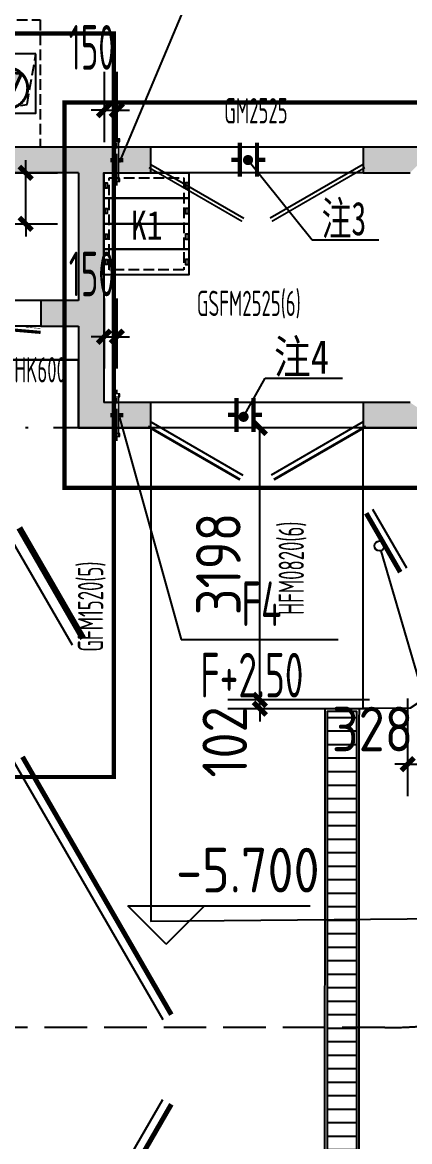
# Model space of a CAD drawing. Extents: x -473190 to 2138458, y -81875 to 2633646.
# Drawn here: x 1104498 to 1109052, y 84552 to 97711 of the extents above; entities that cross this region are included whole.
import ezdxf

# ---------------------------------------------------------------- set-up
doc = ezdxf.new("R2010")
doc.units = 0
doc.header["$LTSCALE"] = 1000
for name, pattern in [('__DASH', [0.35, 0.25, -0.1]), ('CENTER2', [1.125, 0.75, -0.125, 0.125, -0.125]), ('CONTINOUS', [0]), ('DASH', [0.35, 0.25, -0.1]), ('DOTE', [2.42, 2, -0.2, 0.02, -0.2]), ('排水', [1.1, 1, -0.1])]:
    doc.linetypes.add(name, pattern=pattern)
for name, color, linetype in [('03小品', 2, 'Continuous'), ('CASING', 1, 'Continuous'), ('CASING-TEXT', 1, 'CONTINOUS'), ('DIM_ELEV', 3, 'Continuous'), ('DIM_IDEN', 3, 'Continuous'), ('DOTE', 1, 'DOTE'), ('PUB_DIM', 3, 'Continuous'), ('PUB_HATCH', 8, 'Continuous'), ('PUB_TEXT', 7, 'Continuous'), ('RF-JSK', 9, 'Continuous'), ('RF-M', 4, 'Continuous'), ('RF-MBH', 11, 'Continuous'), ('RF-QT', 30, 'Continuous'), ('TEL_LEAD', 3, 'Continuous'), ('TEL_TEXT', 7, 'Continuous'), ('TH_TEXT', 7, 'Continuous'), ('人防电气套管', 6, 'Continuous'), ('人防通风设备', 240, 'Continuous'), ('图层1', 7, 'Continuous'), ('索引线', 252, 'Continuous'), ('设备轴线', 8, 'Continuous'), ('集水坑', 4, 'Continuous'), ('雨棚投影', 147, 'Continuous')]:
    doc.layers.add(name, color=color, linetype=linetype)
for name, color, linetype, lineweight in [('GPS-污水', 2, '排水', 40), ('人防风管', 20, 'Continuous', 13), ('预留穿墙', 1, 'CONTINOUS', 13)]:
    doc.layers.add(name, color=color, linetype=linetype, lineweight=lineweight)
doc.styles.add('_TCH_DIM_T3', font='tssdeng.shx', dxfattribs={"width": 0.564706, "bigfont": '@@@tssdchn.shx'})
doc.styles.add('_TCH_WINDOW', font='tssdeng.shx', dxfattribs={"width": 0.8, "height": 3.5, "bigfont": 'tssdchn.shx'})
doc.styles.get("Standard").update_dxf_attribs({"font": 'gbenor.shx', "bigfont": 'gbcbig.shx'})
doc.styles.add('STANDARD_T3', font='gbenor.shx', dxfattribs={"bigfont": 'gbcbig.shx'})
doc.styles.add('TYDG_01', font='', dxfattribs={"width": 0.8})
doc.styles.add('TYDG_02', font='TSSDENG', dxfattribs={"width": 0.8, "bigfont": 'TSSDCHN'})
doc.styles.add('宋体', font='', dxfattribs={"width": 0.8})
doc.styles.add('黑体', font='simhei.ttf', dxfattribs={"width": 0.65})
doc.styles.get('TYDG_01').set_extended_font_data('SimSun')
doc.styles.get('宋体').set_extended_font_data('SimSun')
doc.dimstyles.new('_TCH_ARCH&&150', dxfattribs={"dimtxt": 525, "dimasz": 150, "dimexe": 375, "dimexo": 450, "dimgap": 150, "dimtad": 1, "dimdec": 0, "dimzin": 0, "dimdsep": 46, "dimtxsty": '_TCH_DIM_T3', "dimblk": 'ARCHTICK', "dimcen": 0.09, "dimclrt": 7, "dimazin": 2, "dimtfac": 1, "dimtdec": 0, "dimtix": 1, "dimtmove": 2, "dimatfit": 3, "dimfxl": 0, "dimtolj": 1, "dimtzin": 0, "dimarcsym": 0})
doc.dimstyles.new('STANDARD&&150', dxfattribs={"dimtxt": 525, "dimasz": 150, "dimexe": 375, "dimexo": 450, "dimgap": 225, "dimtad": 1, "dimdec": 0, "dimzin": 0, "dimdsep": 46, "dimtxsty": 'STANDARD_T3', "dimblk": 'ARCHTICK', "dimcen": 0.09, "dimadec": 0, "dimazin": 0, "dimtfac": 1, "dimtdec": 0, "dimtix": 1, "dimtmove": 2, "dimatfit": 3, "dimfxl": 0, "dimtolj": 1, "dimtzin": 0, "dimarcsym": 0})

# ---------------------------------------------------------------- blocks, each defined once
blk = doc.blocks.new('$SB01_1')
h = blk.add_hatch(color=256)
h.dxf.hatch_style = 1
h.paths.add_polyline_path([(-0.381, -0.323), (0.5, 0), (-0.381, 0.323)])
h.paths.add_polyline_path([(0, 0), (0.002, 0), (0.002, 0.001), (0, 0.001)], flags=24)
h.paths.add_polyline_path([(0, -0.002), (0.003, -0.002), (0.003, -0.001), (0, -0.001)], flags=24)
h.paths.add_polyline_path([(0, -0.003), (0.003, -0.003), (0.003, -0.002), (0, -0.002)], flags=24)
for p, q in [((0.5, 0), (-0.381, 0.323)), ((-0.381, 0.323), (-0.381, -0.323)), ((0.5, 0), (-0.381, -0.323))]:
    blk.add_line(p, q)
blk.add_circle((0, 0), 0.5)
at = {"flags": 1}
for tag, p in [('UNIT', (0, 0)), ('SPEC', (0, -0.002)), ('WHAT', (0, -0.003))]:
    blk.add_attdef(tag, p, '', height=0.001, dxfattribs=at)
blk = doc.blocks.new('人防集水坑')
at = {"layer": 'GPS-污水', "linetype": '排水'}
for p, q in [((307486, 701151), (307284, 701151)), ((307486, 700451), (307284, 700451))]:
    blk.add_line(p, q, dxfattribs=at)
for centre in [(307561, 701151), (307561, 700451)]:
    blk.add_circle(centre, 75, dxfattribs=at)
at = {"layer": '集水坑', "linetype": 'DASH', "ltscale": 0.5}
blk.add_lwpolyline([(306241, 700051), (306241, 701551), (307741, 701551), (307741, 700051)], close=True, dxfattribs=at)
at = {"layer": '集水坑', "linetype": 'Continuous', "ltscale": 0.5}
for points in [[(306641, 701501), (306641, 700801), (307341, 700801), (307341, 701501)], [(306641, 700801), (306641, 700101), (307341, 700101), (307341, 700801)]]:
    blk.add_lwpolyline(points, close=True, dxfattribs=at)
at = {"layer": '集水坑', "linetype": 'DASH', "ltscale": 0.5}
for points in [[(307341, 700801), (307237, 701397), (306641, 701501)], [(307347, 700101), (307243, 700697), (306647, 700801)]]:
    blk.add_lwpolyline(points, dxfattribs=at)
at = {"layer": 'GPS-污水', "linetype": '排水', "xscale": -480.0000000000002, "yscale": 480.0000000000002, "zscale": 480.0000000000002, "rotation": 176.2535374729293}
for p in [(307045, 701164, 0), (307045, 700464, 0)]:
    blk.add_blockref('$SB01_1', p, dxfattribs=at)
blk = doc.blocks.new('A$C3672542B')
at = {"layer": '03小品'}
h = blk.add_hatch(dxfattribs=at)
h.set_pattern_fill('ANSI31', color=8, scale=100, angle=495, style=0)
h.set_pattern_definition([(180, (-564912.22, 2991488.16), (-2e-12, -158.75), [])])
h.paths.add_polyline_path([(202203.7, -94998.2), (201863.7, -94998.2), (201863.7, -101449.8), (202203.7, -101449.8)])
at = {"layer": '03小品', "color": 4}
blk.add_lwpolyline([(202233.7, -95112.8), (202233.7, -101479.8), (201833.7, -101479.8), (201834.1, -94968.2), (202234.1, -94968.2), (202233.7, -95112.8)], dxfattribs=at)
blk.add_lwpolyline([(202203.7, -95112.8), (202203.7, -101449.8), (201863.7, -101449.8), (201863.7, -94998.2), (202203.7, -94998.2)], close=True, dxfattribs=at)
at = {"layer": '集水坑', "linetype": 'Continuous', "rotation": 270}
blk.add_blockref('人防集水坑', (-503067, 219372.8), dxfattribs=at)
blk = doc.blocks.new('A$C2EE74A0F')
at = {"layer": '雨棚投影', "linetype": 'DASH', "lineweight": -3, "ltscale": 2}
blk.add_lwpolyline([(1781, -3324), (-32547, -26721, -0.150689), (-35926, -27764), (-40729, -27764)], format="xyb", dxfattribs=at)
blk = doc.blocks.new('RFJSK1')
at = {"layer": 'RF-JSK'}
for p, q in [((220418, 104411), (220418, 104351)), ((221398, 104411), (221398, 104351)), ((220418, 104111), (220418, 104051)), ((221398, 104111), (221398, 104051)), ((220418, 103811), (220418, 103751)), ((221398, 103811), (221398, 103751)), ((220418, 103511), (220418, 103451)), ((221398, 103511), (221398, 103451))]:
    blk.add_line(p, q, dxfattribs=at)
for points in [[(220408, 104531), (221408, 104531), (221408, 103331), (220408, 103331), (220408, 104531)], [(220408, 104411), (220408, 104531), (221408, 104531), (221408, 104411)], [(220408, 104411), (220448, 104411), (220448, 104351), (220408, 104351)], [(221408, 104411), (221368, 104411), (221368, 104351), (221408, 104351)], [(221408, 104351), (221408, 104231), (220408, 104231), (220408, 104351)], [(220408, 104111), (220408, 104231), (221408, 104231), (221408, 104111)], [(220408, 104111), (220448, 104111), (220448, 104051), (220408, 104051)], [(221408, 104111), (221368, 104111), (221368, 104051), (221408, 104051)], [(221408, 104051), (221408, 103931), (220408, 103931), (220408, 104051)], [(220408, 103811), (220408, 103931), (221408, 103931), (221408, 103811)], [(220408, 103811), (220448, 103811), (220448, 103751), (220408, 103751)], [(221408, 103751), (221408, 103631), (220408, 103631), (220408, 103751)], [(221408, 103811), (221368, 103811), (221368, 103751), (221408, 103751)], [(220408, 103511), (220408, 103631), (221408, 103631), (221408, 103511)], [(220408, 103511), (220448, 103511), (220448, 103451), (220408, 103451)], [(221408, 103451), (221408, 103331), (220408, 103331), (220408, 103451)], [(221408, 103511), (221368, 103511), (221368, 103451), (221408, 103451)]]:
    blk.add_lwpolyline(points, dxfattribs=at)
at = {"layer": 'RF-JSK', "linetype": '__DASH', "ltscale": 0.5}
blk.add_lwpolyline([(220468, 104471), (221348, 104471), (221348, 103391), (220468, 103391)], close=True, dxfattribs=at)
at = {"layer": 'RF-JSK', "color": 110, "style": 'TYDG_01', "width": 0.8}
blk.add_text('K1', height=339.9, dxfattribs=at).set_placement((220727, 103744))
blk = doc.blocks.new('$DorLib2D$00000191')
at = {"color": 0}
blk.add_line((-0.5, 0.15), (0.366, 0.65), dxfattribs=at)
at = {"color": 0, "const_width": 0.05}
blk.add_lwpolyline([(-0.55, 0.2366), (0.316, 0.7366)], dxfattribs=at)
blk = doc.blocks.new('$DorLib2D$00000249')
at = {"color": 0}
for points, const_width in [([(-0.504, 0.274), (0.492, 0.361)], 0.06), ([(-0.5, 0.2), (-0.254, 0.221)], 0.01), ([(-0.156, 0.23), (0.13, 0.255)], 0.01), ([(0.207, 0.262), (0.496, 0.287)], 0.01)]:
    blk.add_lwpolyline(points, dxfattribs=dict(at, const_width=const_width))
blk = doc.blocks.new('$DorLib2D$00000212')
at = {"color": 0}
for p, q in [((-0.5, 0.0417), (-0.067, 0.2917)), ((0.5, 0.0417), (0.067, 0.2917))]:
    blk.add_line(p, q, dxfattribs=at)
at = {"color": 0, "const_width": 0.00833}
for points in [[(-0.5083, 0.0561), (-0.0753, 0.3061)], [(0.5083, 0.0561), (0.0753, 0.3061)]]:
    blk.add_lwpolyline(points, dxfattribs=at)
blk = doc.blocks.new('$DorLib2D$00000207')
at = {"color": 0}
for p, q in [((-0.5, 0.0313), (-0.067, 0.2813)), ((0.5, 0.0313), (0.067, 0.2813))]:
    blk.add_line(p, q, dxfattribs=at)
at = {"color": 0, "const_width": 0.0125}
for points in [[(-0.5125, 0.0529), (-0.0795, 0.3029)], [(0.5125, 0.0529), (0.0795, 0.3029)]]:
    blk.add_lwpolyline(points, dxfattribs=at)
blk = doc.blocks.new('$DorLib2D$00000209')
at = {"color": 0}
for p, q in [((-0.5, 0.0208), (-0.0618, 0.2739)), ((0.5, 0.0208), (0.0618, 0.2739))]:
    blk.add_line(p, q, dxfattribs=at)
at = {"color": 0, "const_width": 0.00833}
for points in [[(-0.5083, 0.0353), (-0.0701, 0.2883)], [(0.5083, 0.0353), (0.0701, 0.2883)]]:
    blk.add_lwpolyline(points, dxfattribs=at)
blk = doc.blocks.new('$DorLib2D$00000196')
at = {"color": 0}
for p, q in [((-0.5, 0.357), (0.366, 0.857)), ((-0.557, -0.456), (0.309, -0.956)), ((-0.5, -0.357), (0.366, -0.857))]:
    blk.add_line(p, q, dxfattribs=at)
at = {"color": 0, "const_width": 0.0714}
blk.add_lwpolyline([(-0.557, 0.456), (0.309, 0.956)], dxfattribs=at)
blk = doc.blocks.new('afasgasg')
at = {"layer": 'PUB_HATCH'}
for points in [[(521198.2, -719660.2), (521198.2, -719460.2), (519398.2, -719460.2), (519398.2, -719660.2), (519548.2, -719760.2), (521048.2, -719760.2)], [(521348.2, -719760.2), (521898.2, -719760.2), (521898.2, -719460.2), (521198.2, -719460.2), (521198.2, -719660.2)], [(525248.2, -719460.2), (524398.2, -719460.2), (524398.2, -719760.2), (524948.2, -719760.2)], [(521198.2, -719660.2), (521048.2, -719760.2), (521048.2, -721262.7), (521148.2, -721412.7), (521348.2, -721412.7), (521348.2, -719760.2)], [(521048.2, -721262.7), (520608.2, -721262.7), (520608.2, -721562.7), (521048.2, -721562.7), (521148.2, -721412.7)], [(521148.2, -721412.7), (521048.2, -721562.7), (521048.2, -722760.2), (521348.2, -722460.2), (521348.2, -721412.7)], [(521048.2, -722760.2), (521898.2, -722760.2), (521898.2, -722460.2), (521348.2, -722460.2)], [(524948.2, -722460.2), (524398.2, -722460.2), (524398.2, -722760.2), (525098.2, -722760.2), (525098.2, -722560.2)]]:
    blk.add_hatch(color=256, dxfattribs=at).paths.add_polyline_path(points)
blk.add_lwpolyline([(521898.2, -722760.2), (521898.2, -726060.2), (521898.2, -728560.2), (526640.5, -728514.9), (540031.6, -719665.6), (538339.2, -717203.7), (524948.2, -726052.9), (524398.7, -726060.2), (524398.7, -722760.2)])
at = {"layer": 'RF-M'}
for p, q in [((524398.2, -719460.2, 300), (521898.2, -719460.2, 300)), ((524398.2, -719760.2, 300), (521898.2, -719760.2, 300)), ((520608.2, -721262.7), (519988.2, -721262.7)), ((520608.2, -721562.7), (519988.2, -721562.7)), ((519548.2, -721960.2), (521048.2, -721960.2)), ((524398.2, -722460.2, 150), (521898.2, -722460.2, 150)), ((524398.2, -722760.2, 150), (521898.2, -722760.2, 150))]:
    blk.add_line(p, q, dxfattribs=at)
at = {"layer": 'RF-QT'}
for p, q in [((521198.2, -719460.2), (519398.2, -719460.2)), ((521898.2, -719460.2), (521198.2, -719460.2)), ((521898.2, -719760.2), (521898.2, -719460.2)), ((525248.2, -719460.2), (524398.2, -719460.2)), ((524398.2, -719460.2), (524398.2, -719760.2)), ((521048.2, -719760.2), (519548.2, -719760.2)), ((521048.2, -719760.2), (521048.2, -721262.7)), ((521348.2, -719760.2), (521348.2, -721412.7)), ((521348.2, -719760.2), (521898.2, -719760.2)), ((524398.2, -719760.2), (524948.2, -719760.2)), ((521048.2, -721262.7), (520608.2, -721262.7)), ((520608.2, -721262.7), (520608.2, -721562.7)), ((521348.2, -721412.7), (521348.2, -722460.2)), ((520608.2, -721562.7), (521048.2, -721562.7)), ((521048.2, -721562.7), (521048.2, -722760.2)), ((521898.2, -722460.2), (521348.2, -722460.2)), ((521898.2, -722760.2), (521898.2, -722460.2)), ((524948.2, -722460.2), (524398.2, -722460.2)), ((524398.2, -722460.2), (524398.2, -722760.2)), ((521048.2, -722760.2), (521898.2, -722760.2)), ((524398.2, -722760.2), (525098.2, -722760.2))]:
    blk.add_line(p, q, dxfattribs=at)
at = {"layer": 'RF-JSK', "linetype": 'ByBlock'}
blk.add_blockref('RFJSK1', (300940, -824290.8), dxfattribs=at)
at = {"layer": 'RF-M'}
ref = blk.add_blockref('$DorLib2D$00000209', (523148.2, -719610.2), dxfattribs=dict(at, xscale=-2500, yscale=2500, zscale=300, rotation=180.0000000000377))
ref.add_attrib('A', 'GM2525', (522763.7, -719179.1), dxfattribs={"layer": 'RF-MBH', "height": 297.5, "style": '_TCH_WINDOW', "width": 0.564706})
ref = blk.add_blockref('$DorLib2D$00000207', (523148.2, -722610.2), dxfattribs=dict(at, xscale=-2500, yscale=2500, zscale=300, rotation=180))
ref.add_attrib('A', 'GSFM2525(6)', (522441.7, -721444.2), dxfattribs={"layer": 'RF-MBH', "height": 297.5, "style": '_TCH_WINDOW', "width": 0.564706})
ref = blk.add_blockref('$DorLib2D$00000249', (520298.2, -721412.7), dxfattribs=dict(at, xscale=-620, yscale=620, zscale=300, rotation=180))
ref.add_attrib('A', 'HK600', (520294.3, -722224.7), dxfattribs={"layer": 'RF-MBH', "height": 297.5, "style": '_TCH_WINDOW', "width": 0.564706})
ref = blk.add_blockref('$DorLib2D$00000196', (525198.2, -724010.2), dxfattribs=dict(at, xscale=800, yscale=800, zscale=500, rotation=90))
ref.add_attrib('A', 'HFM0820(6)', (523700.3, -724956.3), dxfattribs={"layer": 'RF-MBH', "height": 297.5, "rotation": 90, "style": '_TCH_WINDOW', "width": 0.564706})
ref = blk.add_blockref('$DorLib2D$00000191', (519998.2, -724760.2), dxfattribs=dict(at, xscale=1500, yscale=1500, zscale=300, rotation=270))
ref.add_attrib('A', 'GFM1520(5)', (521339.9, -725390.2), dxfattribs={"layer": 'RF-MBH', "height": 297.5, "rotation": 90, "style": '_TCH_WINDOW', "width": 0.564706})
ref = blk.add_blockref('$DorLib2D$00000212', (519998.2, -730185.2), dxfattribs=dict(at, xscale=-7000, yscale=7000, zscale=300, rotation=270))
ref.add_attrib('A', 'GHSFM7022(5)', (519944.6, -731333.8), dxfattribs={"layer": 'RF-MBH', "height": 446.25, "rotation": 90, "style": '_TCH_WINDOW', "width": 0.564706})
blk = doc.blocks.new('TG11')
at = {"layer": '人防电气套管', "const_width": 50}
for points in [[(150, 200), (150, 100)], [(350, 100), (-50, 100)], [(350, -100), (-50, -100)], [(150, -100), (150, -200)]]:
    blk.add_lwpolyline(points, dxfattribs=at)
at = {"layer": '人防电气套管'}
blk.add_circle((150, 0), 0.00936, dxfattribs=at)
blk = doc.blocks.new('A$C1A97502D')
at = {"layer": 'TEL_LEAD'}
for p, q in [((-14305, -68850), (-13549, -69787)), ((-13549, -69787), (-12766, -69787)), ((-14357, -71869), (-14104, -71415)), ((-14104, -71415), (-13195, -71415))]:
    blk.add_line(p, q, dxfattribs=at)
at = {"layer": 'TEL_LEAD', "const_width": 60}
for points in [[(-14324, -68827, 1), (-14286, -68873, 1)], [(-14372, -71895, 1), (-14343, -71843, 1)]]:
    blk.add_lwpolyline(points, format="xyb", close=True, dxfattribs=at)
at = {"layer": '人防电气套管', "rotation": 90}
for p in [(-14300, -68997), (-14341, -71997)]:
    blk.add_blockref('TG11', p, dxfattribs=at)
at = {"layer": 'TEL_TEXT'}
for s, height, style, width, p in [('注3', 394.3, '黑体', 0.65, (-13439, -69734)), ('注4', 396.5, '宋体', 0.8, (-14000, -71362))]:
    blk.add_text(s, height=height, dxfattribs=dict(at, style=style, width=width)).set_placement(p)
blk = doc.blocks.new('A$C288438C9')
at = {"layer": '人防通风设备', "const_width": 50}
for points in [[(50, 300), (0, 300)], [(100, 300), (150, 300)]]:
    blk.add_lwpolyline(points, dxfattribs=at)
at = {"layer": '人防风管'}
for p, q in [((50, 50), (50, 550)), ((100, 50), (100, 550))]:
    blk.add_line(p, q, dxfattribs=at)
for points in [[(40, 515), (110, 515), (110, 550), (40, 550)], [(40, 50), (110, 50), (110, 85), (40, 85)]]:
    blk.add_lwpolyline(points, close=True, dxfattribs=at)
at = {"layer": '设备轴线', "linetype": 'CENTER2', "ltscale": 0.5}
blk.add_line((75, 0), (75, 600), dxfattribs=at)
blk = doc.blocks.new('_ArchTick')
at = {"color": 0, "linetype": 'ByBlock', "const_width": 0.4}
blk.add_lwpolyline([(-0.5, -0.5), (0.5, 0.5)], dxfattribs=at)
blk = doc.blocks.new('*D5882')
at = {"layer": 'CASING-TEXT', "color": 0, "lineweight": -2, "transparency": 16777216}
for p, q in [((-15322, -63700), (-15322, -63550)), ((-15770, -63700), (-14947, -63700)), ((-15322, -64300), (-15322, -63700)), ((-15770, -64300), (-14947, -64300)), ((-15322, -64300), (-15322, -64450))]:
    blk.add_line(p, q, dxfattribs=at)
at = {"layer": 'Defpoints', "color": 0, "transparency": 16777216}
for p in [(-16220, -63700), (-15322, -63700), (-16220, -64300)]:
    blk.add_point(p, dxfattribs=at)
at = {"layer": 'CASING-TEXT', "color": 0, "lineweight": -2, "transparency": 16777216, "xscale": 150, "yscale": 150, "zscale": 150}
for p, rotation in [((-15322, -63700), 270), ((-15322, -64300), 90)]:
    blk.add_blockref('_ArchTick', p, dxfattribs=dict(at, rotation=rotation))
at = {"layer": 'CASING-TEXT', "color": 7, "transparency": 16777216, "insert": (-15734, -64000), "char_height": 525, "attachment_point": 5, "rotation": 90, "style": '_TCH_DIM_T3'}
blk.add_mtext('\\A1;600', dxfattribs=at)
blk = doc.blocks.new('*D5921')
at = {"layer": 'CASING-TEXT', "color": 0, "lineweight": -2, "transparency": 16777216}
for p, q in [((-14400, -62513), (-14400, -63338)), ((-14250, -62513), (-14250, -63338)), ((-14400, -62963), (-14550, -62963)), ((-14400, -62963), (-14250, -62963)), ((-14250, -62963), (-14100, -62963))]:
    blk.add_line(p, q, dxfattribs=at)
at = {"layer": 'Defpoints', "color": 0, "transparency": 16777216}
for p in [(-14400, -62063), (-14250, -62063), (-14250, -62963)]:
    blk.add_point(p, dxfattribs=at)
at = {"layer": 'CASING-TEXT', "color": 0, "lineweight": -2, "transparency": 16777216, "xscale": 150, "yscale": 150, "zscale": 150}
blk.add_blockref('_ArchTick', (-14400, -62963), dxfattribs=at)
at = {"layer": 'CASING-TEXT', "color": 0, "lineweight": -2, "transparency": 16777216, "xscale": 150, "yscale": 150, "zscale": 150, "rotation": 180}
blk.add_blockref('_ArchTick', (-14250, -62963), dxfattribs=at)
at = {"layer": 'CASING-TEXT', "color": 7, "transparency": 16777216, "insert": (-14544, -62225), "char_height": 525, "attachment_point": 5, "style": '_TCH_DIM_T3'}
blk.add_mtext('\\A1;150', dxfattribs=at)
blk = doc.blocks.new('*D5922')
at = {"layer": 'CASING-TEXT', "color": 0, "lineweight": -2, "transparency": 16777216}
for p, q in [((-14400, -65177), (-14400, -66002)), ((-14250, -65177), (-14250, -66002)), ((-14400, -65627), (-14550, -65627)), ((-14400, -65627), (-14250, -65627)), ((-14250, -65627), (-14100, -65627))]:
    blk.add_line(p, q, dxfattribs=at)
at = {"layer": 'Defpoints', "color": 0, "transparency": 16777216}
for p in [(-14400, -64727), (-14250, -64727), (-14250, -65627)]:
    blk.add_point(p, dxfattribs=at)
at = {"layer": 'CASING-TEXT', "color": 0, "lineweight": -2, "transparency": 16777216, "xscale": 150, "yscale": 150, "zscale": 150}
blk.add_blockref('_ArchTick', (-14400, -65627), dxfattribs=at)
at = {"layer": 'CASING-TEXT', "color": 0, "lineweight": -2, "transparency": 16777216, "xscale": 150, "yscale": 150, "zscale": 150, "rotation": 180}
blk.add_blockref('_ArchTick', (-14250, -65627), dxfattribs=at)
at = {"layer": 'CASING-TEXT', "color": 7, "transparency": 16777216, "insert": (-14544, -64889), "char_height": 525, "attachment_point": 5, "style": '_TCH_DIM_T3'}
blk.add_mtext('\\A1;150', dxfattribs=at)
blk = doc.blocks.new('*D1977')
at = {"layer": 'Defpoints', "color": 0, "transparency": 16777216}
for p in [(1107290, 89745), (1109029, 89745), (1109029, 89642)]:
    blk.add_point(p, dxfattribs=at)
at = {"layer": 'PUB_DIM', "color": 0, "lineweight": -2, "transparency": 16777216}
for p, q in [((1107290, 89745), (1107290, 89895)), ((1108579, 89745), (1106915, 89745)), ((1108579, 89642), (1106915, 89642)), ((1107290, 89642), (1107290, 89745)), ((1107290, 89642), (1107290, 89492))]:
    blk.add_line(p, q, dxfattribs=at)
at = {"layer": 'PUB_DIM', "color": 0, "lineweight": -2, "transparency": 16777216, "xscale": 150, "yscale": 150, "zscale": 150}
for p, rotation in [((1107290, 89745), 270), ((1107290, 89642), 90)]:
    blk.add_blockref('_ArchTick', p, dxfattribs=dict(at, rotation=rotation))
at = {"layer": 'PUB_DIM', "color": 0, "transparency": 16777216, "insert": (1106878, 89250), "char_height": 525, "attachment_point": 5, "rotation": 90, "style": 'STANDARD_T3'}
blk.add_mtext('\\A1;102', dxfattribs=at)
blk = doc.blocks.new('*D1978')
at = {"layer": 'Defpoints', "color": 0, "transparency": 16777216}
for p in [(1107290, 92942), (1109029, 92942), (1109029, 89745)]:
    blk.add_point(p, dxfattribs=at)
at = {"layer": 'PUB_DIM', "color": 0, "lineweight": -2, "transparency": 16777216}
for p, q in [((1108579, 92942), (1106915, 92942)), ((1107290, 89745), (1107290, 92942)), ((1108579, 89745), (1106915, 89745))]:
    blk.add_line(p, q, dxfattribs=at)
at = {"layer": 'PUB_DIM', "color": 0, "lineweight": -2, "transparency": 16777216, "xscale": 150, "yscale": 150, "zscale": 150}
for p, rotation in [((1107290, 92942), 90), ((1107290, 89745), 270)]:
    blk.add_blockref('_ArchTick', p, dxfattribs=dict(at, rotation=rotation))
at = {"layer": 'PUB_DIM', "color": 0, "transparency": 16777216, "insert": (1106803, 91344), "char_height": 525, "attachment_point": 5, "rotation": 90, "style": 'STANDARD_T3'}
blk.add_mtext('\\A1;3198', dxfattribs=at)
blk = doc.blocks.new('*D1981')
at = {"layer": 'Defpoints', "color": 0, "transparency": 16777216}
for p in [(1109029, 90212), (1109357, 90212), (1109357, 88989)]:
    blk.add_point(p, dxfattribs=at)
at = {"layer": 'PUB_DIM', "color": 0, "lineweight": -2, "transparency": 16777216}
for p, q in [((1109029, 89762), (1109029, 88614)), ((1109357, 89762), (1109357, 88614)), ((1109029, 88989), (1108879, 88989)), ((1109029, 88989), (1109357, 88989)), ((1109357, 88989), (1109507, 88989))]:
    blk.add_line(p, q, dxfattribs=at)
at = {"layer": 'PUB_DIM', "color": 0, "lineweight": -2, "transparency": 16777216, "xscale": 150, "yscale": 150, "zscale": 150}
blk.add_blockref('_ArchTick', (1109029, 88989), dxfattribs=at)
at = {"layer": 'PUB_DIM', "color": 0, "lineweight": -2, "transparency": 16777216, "xscale": 150, "yscale": 150, "zscale": 150, "rotation": 180}
blk.add_blockref('_ArchTick', (1109357, 88989), dxfattribs=at)
at = {"layer": 'PUB_DIM', "color": 0, "transparency": 16777216, "insert": (1108617, 89402), "char_height": 525, "attachment_point": 5, "style": 'STANDARD_T3'}
blk.add_mtext('\\A1;328', dxfattribs=at)
blk = doc.blocks.new('A$C77B03727')
at = {"layer": 'CASING'}
for p, q in [((-14217.7, -63577.2), (-13009.5, -60705.6)), ((-14217.7, -66577.2), (-13494.5, -69186.5)), ((-13494.5, -69186.5), (-11647.2, -69186.5))]:
    blk.add_line(p, q, dxfattribs=at)
at = {"layer": '预留穿墙', "lineweight": -3}
for p in [(-14325, -63850.2), (-14325, -66850.2)]:
    blk.add_blockref('A$C288438C9', p, dxfattribs=at)
at = {"layer": 'TH_TEXT', "style": 'TYDG_02', "width": 0.64}
for s, p in [('F4', (-12784.1, -69029)), ('F+2.50', (-13268.7, -69869))]:
    blk.add_text(s, height=525, dxfattribs=at).set_placement(p)
at = {"layer": 'CASING-TEXT'}
for base, p1, p2, picture, middle in [((-14250, -62962.6), (-14400, -62062.6), (-14250, -62062.6), '*D5921', (-14544.2, -62225.1)), ((-14250, -65626.7), (-14400, -64726.7), (-14250, -64726.7), '*D5922', (-14544.2, -64889.2))]:
    dim = blk.add_linear_dim(base=base, p1=p1, p2=p2, angle=0, dimstyle='_TCH_ARCH&&150', dxfattribs=at)
    dim.commit()
    dim.dimension.update_dxf_attribs({"geometry": picture, "text_midpoint": middle, "dimtype": 161})
dim = blk.add_aligned_dim(p1=(-16220, -64300), p2=(-16220, -63700), distance=-898.5, dimstyle='_TCH_ARCH&&150', dxfattribs=at)
dim.commit()
dim.dimension.update_dxf_attribs({"geometry": '*D5882', "text_midpoint": (-15734.1, -64000)})

msp = doc.modelspace()

# ---------------------------------------------------------------- linework, layer by layer
msp.add_lwpolyline([(1109106.7, 92942.4), (1105156.7, 92942.4), (1105156.7, 93742.4), (1103656.7, 93742.4), (1103656.7, 93242.4), (1104256.7, 93242.4), (1104256.7, 81242.4), (1109656.7, 81242.4)])
at = {"layer": 'DIM_ELEV'}
for p, q in [((1106187.9, 86873.9), (1105737.9, 87323.9)), ((1105737.9, 87323.9), (1107882.1, 87323.9)), ((1106187.9, 86873.9), (1106637.9, 87323.9))]:
    msp.add_line(p, q, dxfattribs=at)
at = {"layer": 'DIM_IDEN'}
msp.add_line((1108713.6, 91499.6), (1110439.2, 85586.6), dxfattribs=at)
msp.add_circle((1108697.3, 91555.5), 58.2, dxfattribs=at)
at = {"layer": 'DOTE', "color": 16, "linetype": 'DOTE', "ltscale": 1.5}
msp.add_line((1158685.6, 92942.4), (1029856.7, 92942.4), dxfattribs=at)
at = {"layer": '图层1', "color": 6, "linetype": 'DASH', "const_width": 50}
for points in [[(1095403, 97581.1), (1105574.4, 97581.1), (1105574.4, 88838.9), (1095403, 88838.9)], [(1104993.8, 96769.4), (1109781.5, 96769.4), (1109781.5, 92238.7), (1104993.8, 92238.7)]]:
    msp.add_lwpolyline(points, close=True, dxfattribs=at)

# ---------------------------------------------------------------- block references
for name, p in [('A$C77B03727', (1119858.5, 159642.4)), ('A$C1A97502D', (1121456.7, 164942.4)), ('A$C3672542B', (906223, 184610.6)), ('A$C2EE74A0F', (1144685.7, 113655.9))]:
    msp.add_blockref(name, p)
at = {"layer": '索引线'}
msp.add_blockref('afasgasg', (584108.5, 815702.6), dxfattribs=at)

# ---------------------------------------------------------------- texts
at = {"layer": 'PUB_TEXT'}
msp.add_text('-5.700', height=525, dxfattribs=at).set_placement((1106305.5, 87481.4))

# ---------------------------------------------------------------- dimensions: what is measured, and where the dimension line sits
at = {"layer": 'PUB_DIM'}
dim = msp.add_aligned_dim(p1=(1109028.6, 89744.7), p2=(1109028.6, 92942.4), distance=1738.1, dimstyle='STANDARD&&150', dxfattribs=at)
dim.commit()
dim.dimension.update_dxf_attribs({"geometry": '*D1978', "text_midpoint": (1106802.9, 91343.5)})
for base, p1, p2, angle, picture, middle in [((1109356.7, 88989.1), (1109028.6, 90212), (1109356.7, 90212), 0, '*D1981', (1108616.9, 89401.6)), ((1107290.4, 89744.7), (1109028.6, 89642.4), (1109028.6, 89744.7), 90, '*D1977', (1106877.9, 89250.1))]:
    dim = msp.add_linear_dim(base=base, p1=p1, p2=p2, angle=angle, dimstyle='STANDARD&&150', dxfattribs=at)
    dim.commit()
    dim.dimension.update_dxf_attribs({"geometry": picture, "text_midpoint": middle, "dimtype": 129})

doc.saveas('drawing.dxf')
